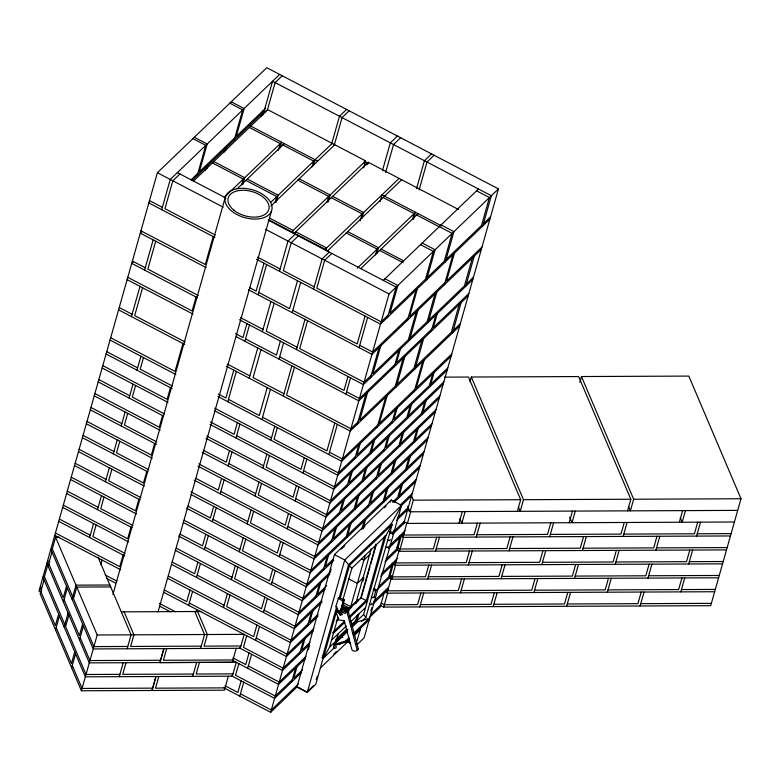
<?xml version="1.0" encoding="UTF-8"?>
<svg xmlns="http://www.w3.org/2000/svg" width="780" height="780" viewBox="0 0 780 780"><rect width="100%" height="100%" fill="white"/><g stroke="black" fill="none" stroke-linecap="round" stroke-linejoin="round"><path stroke-width="1.17" d="M336.385 612.475L337.847 612.085L339.865 614.679L342.254 614.816L341.25 609.082L346.261 609.336L357.152 650.042C356.821 651.573 352.892 651.349 352.034 650.033L344.156 620.607L338.491 619.993L336.394 612.544L337.886 610.896L337.642 608.731L335.731 606.772L338.462 598.426L343.18 601.322L340.09 612.183L337.779 610.935L336.394 612.28M340.694 611.208L344.321 600.161L339.173 597.538M347.987 611.617L348.328 609.17L341.815 605.719M348.368 612.641L349.567 608.195L342.927 604.617M357.162 650.247L358.303 649.018L347.431 608.312L342.635 607.844L341.182 609.394M343.161 601.38L344.311 600.23M349.654 608.673L348.533 609.697M403.738 523.604L498.449 188.906L266.789 67.694L157.384 172.721L39 591.094L41.125 592.205M47.707 565.12L44.421 576.742L64.808 624.663M44.099 579.862L40.151 593.804L81.403 690.768L224.377 690.202L228.326 676.25M48.048 565.909L51.997 551.967M131.45 316.582L140 286.367M144.602 270.104L153.153 239.889M161.704 209.674L170.255 179.458L279.659 74.431M142.574 287.723L134.686 315.607L185.094 341.981M155.727 241.234L147.839 269.119L198.247 295.503M58.646 614.045L55.351 625.667L40.813 591.484M66.534 586.15L63.248 597.773L48.701 563.589M55.516 629.908L59.455 615.966M63.404 602.014L67.353 588.071M64.145 626.983L68.094 613.041M72.043 599.089L75.982 585.146L109.882 585M89.622 537.527L93.561 523.585M97.51 509.633L101.459 495.69M105.407 481.748L109.346 467.795M113.295 453.853L117.244 439.91M121.192 425.958L125.132 412.015M129.08 398.073L133.029 384.121M136.978 370.178L140.917 356.236M68.913 614.952L65.617 626.574L86.005 674.495L119.906 674.349M96.135 524.93L92.849 536.552L125.024 553.381M104.032 497.035L100.747 508.658L132.922 525.496M111.92 469.141L108.635 480.763L140.809 497.601M119.818 441.256L116.532 452.878L148.707 469.706M127.705 413.361L124.42 424.983L156.595 441.821M135.603 385.466L132.317 397.088L164.492 413.927M143.491 357.581L140.205 369.203L172.38 386.032M197.233 175.568L205.774 145.353L192.904 138.616M205.052 170.596L206.037 167.115M206.758 168.968L207.743 165.477M74.743 651.904L71.458 663.526L56.17 627.588M82.641 624.01L79.355 635.632L64.058 599.693M71.614 667.768L75.562 653.825M79.511 639.873L83.45 625.931M100.766 564.652L102.112 560.069M223.801 152.597L224.796 149.107M225.586 150.891L226.57 147.4M234.166 140.107L242.716 109.892L229.846 103.155M81.403 690.768L97.188 634.988L54.785 535.314L120.627 569.761M123.084 555.038L119.788 566.66L55.438 532.984M130.972 527.143L127.686 538.765L63.336 505.099M138.869 499.249L135.574 510.871L71.224 477.204M146.757 471.364L143.471 482.986L79.121 449.309M154.655 443.469L151.359 455.091L87.009 421.424M162.542 415.574L159.256 427.196L94.906 393.529M170.44 387.689L167.144 399.311L102.794 365.635M182.929 343.522L175.042 371.416L110.692 337.74M196.082 297.034L192.143 310.986L127.793 277.31M213.184 236.603L205.296 264.498L140.946 230.831M112.905 594.496L225.634 196.102M241.654 184.889L243.301 179.078L212.413 162.913M261.105 116.795L262.09 113.305M242.746 184.684L244.715 177.713L213.827 161.548M263.016 114.953L272.561 81.247L491.351 195.731L482.8 225.947M267.238 110.487L275.135 82.592L282.233 75.777M119.242 676.679L123.191 662.727M127.14 648.784L131.079 634.842L98.026 557.144M126.019 662.717L122.723 674.339L193.343 674.037M278.265 150.579L280.244 143.608L249.356 127.452M280.02 148.054L281.658 142.243L224.24 197.369M158.018 612.037L271.411 211.302A24.16 14.44 15.8 0 0 241.985 188.331A24.16 14.44 15.8 0 0 232.177 211.468A24.16 14.44 15.8 0 0 271.411 211.302M275.116 202.391L276.764 196.579L245.875 180.424M276.208 202.195L278.177 195.214L247.289 179.059M233.766 370.12L225.878 398.014L218.371 394.085M246.919 323.642L242.98 337.584L235.472 333.655M264.02 263.201L256.132 291.096L249.698 287.732M227.789 401.69L236.34 371.475M244.891 341.25L249.493 324.987M258.043 294.772L266.594 264.556M152.022 690.466L155.971 676.523L152.041 690.514M236.223 648.365L232.274 662.308L159.929 662.62L163.858 648.629M159.929 662.62L163.878 648.677M158.808 676.553L155.522 688.175L225.04 687.872M166.705 648.658L163.41 660.28L232.928 659.987M249.21 378.202L257.761 347.987M262.363 331.715L270.913 301.499M279.464 271.284L288.015 241.069L295.123 234.253M190.008 590.05L186.713 601.673L164.19 589.885M197.896 562.166L194.61 573.778L172.088 562M205.793 534.271L202.498 545.893L179.975 534.105M213.681 506.376L210.395 517.998L187.873 506.21M221.578 478.481L218.283 490.103L195.761 478.325M229.466 450.596L226.18 462.218L203.658 450.43M237.364 422.702L234.068 434.323L210.473 421.98M292.51 232.781L293.173 230.461L269.744 218.195M312.058 166.93L313.706 161.119L282.818 144.953M188.633 605.348L192.582 591.396M196.521 577.453L200.47 563.511M204.418 549.559L208.367 535.616M212.306 521.674L216.255 507.721M220.204 493.779L224.153 479.837M228.091 465.884L232.04 451.942M235.989 437.999L239.938 424.047M260.978 349.674L253.09 377.559L283.978 393.724M274.131 303.186L266.243 331.081L297.131 347.236M313.482 165.565L315.12 159.754M196.092 611.92L196.755 609.59M331.588 144.154L339.485 116.269L346.583 109.444M334.162 145.499L342.059 117.614L349.157 110.789M267.228 387.631L259.34 415.526L228.452 399.36M280.381 341.143L276.442 355.095L245.554 338.93M297.482 280.712L289.594 308.607L258.706 292.442M261.895 419.533L270.445 389.317M278.996 359.102L283.598 342.829M292.149 312.614L300.7 282.399M192.689 676.358L196.638 662.415M200.577 648.472L204.526 634.52L194.746 611.52M327.044 202.166L328.692 196.365L297.804 180.2M328.136 201.971L330.115 195L299.227 178.834M199.456 662.405L196.17 674.027L233.025 673.871M223.47 607.562L227.409 593.619M231.358 579.667L235.306 565.724M239.255 551.782L243.194 537.829M247.143 523.887L251.092 509.944M255.04 495.992L258.979 482.05M262.928 468.107L266.877 454.155M270.826 440.212L274.765 426.27M283.315 396.055L291.866 365.83M296.468 349.567L305.019 319.351M313.57 289.136L322.12 258.921L329.228 252.096M325.972 250.292L326.635 247.972L295.747 231.806M229.983 594.965L226.697 606.587L291.047 640.253L308.1 623.883M237.88 567.07L234.595 578.692L298.945 612.358L315.988 595.998M245.768 539.175L242.482 550.797L306.832 584.474L323.885 568.103M253.666 511.29L250.38 522.912L314.73 556.579L331.773 540.208M261.553 483.395L258.268 495.017L322.618 528.684L339.671 512.323M269.451 455.5L266.165 467.123L330.515 500.799L347.558 484.429M277.339 427.615L274.053 439.238L338.403 472.904L355.456 456.534M294.44 367.185L286.552 395.07L350.902 428.747L358 421.921M307.593 320.697L299.705 348.582L364.055 382.258L371.153 375.433M363.665 167.866L365.635 160.894L267.823 109.717L193.352 181.214M367.546 164.57L368.209 162.24L458.513 209.498M360.185 220.838L362.154 213.866L331.266 197.71M232.323 676.24L236.311 662.249L89.29 662.873L46.888 563.199L49.052 564.33M240.211 648.346L244.208 634.355L97.188 634.988M361.93 218.312L363.577 212.501L332.69 196.345M238.846 663.634L235.55 675.256L275.262 696.033L292.315 679.673M246.733 635.749L243.448 647.371L283.16 668.148L300.202 651.778M382.424 170.752L390.322 142.867L397.42 136.042M241.147 680.852L237.851 692.474L225.001 685.747M249.034 652.957L245.749 664.579L232.879 657.852M256.932 625.072L253.636 636.694L189.286 603.018M264.82 597.178L261.534 608.8L197.184 575.133M272.717 569.283L269.422 580.905L205.072 547.238M280.605 541.398L277.319 553.02L212.969 519.343M288.502 513.503L285.207 525.125L220.857 491.459M296.39 485.608L293.104 497.231L228.755 463.564M304.288 457.723L300.992 469.345L236.642 435.669M385.642 172.439L393.539 144.544L400.637 137.728M239.772 696.15L243.721 682.198M247.66 668.255L251.608 654.313M255.557 640.361L259.506 626.418M263.445 612.475L267.394 598.523M271.343 584.581L275.291 570.638M279.23 556.686L283.179 542.743M287.128 528.791L291.077 514.849M295.015 500.906L298.964 486.954M302.913 473.011L306.862 459.069M380.075 201.747L382.044 194.776L441.519 225.888M375.502 254.923L377.149 249.112L346.261 232.947M376.925 253.559L378.563 247.748L347.675 231.582M334.796 422.984L326.908 450.879L262.558 417.212M347.948 376.496L344.009 390.448L279.659 356.772M365.05 316.066L357.162 343.96L292.812 310.294M328.819 454.545L337.369 424.33M345.92 394.115L350.522 377.851M359.073 347.636L367.624 317.411M416.53 188.604L424.427 160.709L431.525 153.894M223.88 687.833L270.66 712.306L389.044 293.933L498.449 188.906M419.104 189.95L427.001 162.055L434.099 155.239M412.444 219.453L414.082 213.642L383.194 197.486M413.536 219.258L415.506 212.277L357.221 268.242M357.347 424.252L365.898 394.027M370.5 377.764L379.051 347.548M387.601 317.333L396.152 287.118L268.31 220.223M367.604 392.398L359.707 420.284L395.226 386.188L403.123 358.293M380.757 345.91L372.86 373.805L408.379 339.7L416.276 311.805M291.652 681.993L295.601 668.05M299.549 654.098L303.498 640.156M307.437 626.213L311.386 612.261M315.334 598.318L319.283 584.376M323.222 570.424L327.171 556.481M331.12 542.539L335.069 528.587M339.007 514.644L342.956 500.701M346.905 486.749L350.854 472.807M354.793 458.864L358.741 444.912M297.024 666.685L293.738 678.308L302.396 669.991M304.912 638.791L301.626 650.413L310.06 642.31M312.809 610.896L309.523 622.518L317.957 614.425M320.697 583.011L317.411 594.633L326.693 585.721M328.594 555.116L325.299 566.738L333.099 559.25M336.482 527.221L333.197 538.843L368.716 504.748M344.38 499.337L341.084 510.958L376.613 476.853M352.267 471.442L348.982 483.064L384.501 448.968M360.165 443.547L356.869 455.169L392.398 421.073M357.25 644.446L364.075 637.904L401.563 505.421L391.267 500.029L334.435 554.59L296.946 687.073L307.242 692.465L315.764 684.274L323.329 657.55M308.324 649.682L309.319 646.181M330.145 572.578L331.13 569.068M349.586 524.803L346.3 536.425L310.781 570.521L279.893 554.365M357.484 496.909L354.188 508.531L318.669 542.636L287.781 526.471M365.372 469.024L362.086 480.646L326.566 514.742L295.678 498.576M373.269 441.129L369.973 452.751L334.454 486.847L303.566 470.691M377.208 427.186L385.759 396.971M394.31 366.756L398.921 350.483M407.462 320.268L416.013 290.053M347.061 537.381L351.01 523.438M354.959 509.496L358.898 495.544M362.846 481.601L366.795 467.659M370.744 453.706L374.683 439.764M387.182 395.606L379.294 423.491L414.814 389.395M400.335 349.118L396.396 363.061L431.915 328.965M417.436 288.688L409.549 316.582L445.068 282.477M307.242 692.465L344.731 559.972L411.635 495.709M396.279 386.87L404.83 356.655M409.432 340.392L417.982 310.177M426.533 279.952L435.084 249.736L422.214 243.009M334.571 647.429L323.271 658.291L322.238 657.745L336.706 606.616M339.339 597.314L348.543 564.779L391.17 523.858L392.203 524.394L365.888 617.37L361.54 621.543M316.29 679.614L317.275 676.114M337.409 608.312L323.271 658.291L329.501 647.225L338.052 617.009M340.363 597.86L349.577 565.315L392.203 524.394L385.964 535.46L363.607 614.484L351.361 626.242M361.813 529.152L364.114 521.02M368.062 507.068L372.002 493.126M375.95 479.183L379.899 465.231M383.848 451.288L387.787 437.346M391.735 423.394L395.684 409.451M342.985 599.576L351.868 568.201L385.964 535.46M362.905 528.947L365.537 519.655M373.425 491.761L370.139 503.383L405.659 469.287L408.944 457.665M381.322 463.876L378.027 475.488L413.556 441.392L416.842 429.77M389.21 435.981L385.924 447.603L421.444 413.498L424.729 401.875M397.108 408.086L393.812 419.708L429.331 385.613L432.627 373.99M336.18 640.809L338.149 633.838M421.873 340.294L413.985 368.18L396.932 384.55M435.035 293.806L427.138 321.691L410.085 338.062M415.106 368.803L423.657 338.588M428.259 322.315L436.81 292.1M445.36 261.885L453.911 231.67L441.041 224.932M365.215 555.506L350.747 606.645L343.239 602.716M386.529 489.343L383.243 500.965L347.724 535.06M394.427 461.448L391.131 473.07L355.612 507.166M402.314 433.553L399.029 445.175L363.509 479.281M410.212 405.668L406.916 417.29L371.397 451.386M414.151 391.716L422.702 361.501M431.252 331.285L435.854 315.023M444.405 284.798L452.956 254.582M384.004 501.92L387.952 487.978M391.901 474.035L395.84 460.083M399.789 446.14L403.738 432.198M407.686 418.246L411.625 404.303M424.125 360.136L416.237 388.031L451.756 353.935M437.278 313.657L433.329 327.6L468.858 293.504M454.379 253.227L446.491 281.112L482.011 247.016M355.777 603.505L371.231 548.886M362.885 581.188L363.88 577.697M360.497 598.874L375.999 544.108M361.111 598.172L369.964 566.875M370.627 564.554L376.204 544.859M357.542 614.552L355.894 620.363L356.928 620.899L358.898 613.928M365.859 602.326L384.608 536.084M356.206 643.763L361.14 626.33M401.056 485.55L397.771 497.172L392.564 502.164M398.531 498.137L402.48 484.195M406.419 470.243L410.368 456.3M414.316 442.357L418.265 428.405M422.204 414.463L426.153 400.52M430.102 386.568L434.041 372.625M374.039 597.226L376.009 590.255M370.88 611.033L371.875 607.532M392.701 533.92L393.685 530.419M459.176 304.483L451.279 332.377L415.76 366.473M472.329 258.005L464.431 285.889L428.912 319.995M452.546 332.865L461.087 302.64M465.699 286.377L474.25 256.162M384.014 593.336L380.065 607.279L369.671 617.263M391.901 565.442L388.615 577.063L378.241 587.018M399.799 537.547L396.503 549.169L386.139 559.124M393.325 564.076L389.376 578.029L391.579 579.199L395.528 565.246L392.32 563.569M400.218 535.684L403.416 537.361L399.467 551.304L397.332 550.183L401.212 536.192M392.691 577.541L390.965 579.199L387.017 593.141L714.694 591.737M737.714 510.383L410.036 511.797L413.332 500.175L411.43 495.709M380.484 605.407L383.682 607.084L387.631 593.141L384.433 591.464M469.989 381.673L471.305 377.023L578.653 376.565L630.835 499.239L627.549 510.861M420.878 592.995L417.593 604.617L384.345 604.763L381.137 603.086M428.776 565.11L425.48 576.732L392.233 576.868L390.098 575.757M436.663 537.215L433.378 548.837L400.13 548.983L396.923 547.307M419.757 606.938L423.706 592.985M427.654 579.043L431.594 565.1M435.542 551.148L439.491 537.206M459.01 523.195L462.296 511.573M465.124 511.553L461.838 523.175L459.937 518.719M461.584 578.896L458.299 590.518L387.68 590.821M469.472 551.002L466.186 562.624L395.567 562.926M477.37 523.117L474.084 534.729L403.465 535.041M460.463 592.829L464.412 578.887M468.351 564.934L472.3 550.992M476.248 537.05L480.197 523.097M494.325 592.683L491.039 604.305L420.42 604.607M502.213 564.788L498.927 576.41L428.308 576.712M510.11 536.903L506.825 548.525L436.205 548.827M517.384 511.329L520.669 499.707L468.478 377.032L444.356 377.14M493.204 606.616L497.152 592.673M501.092 578.721L505.04 564.779M508.989 550.836L512.938 536.884M471.305 377.023L523.497 499.697L520.201 511.319L518.31 506.863M579.832 382.356L581.471 376.545L688.818 376.087L741 498.761L710.707 605.68L383.682 607.084M535.031 578.584L531.736 590.197L461.116 590.509M542.919 550.69L539.633 562.312L469.014 562.614M550.817 522.795L547.521 534.417L476.902 534.719M533.91 592.517L537.849 578.565M541.798 564.623L545.746 550.68M549.695 536.728L553.634 522.785M569.176 522.717L572.462 511.095M575.289 511.085L572.003 522.707L569.624 517.13M567.772 592.371L564.476 603.993L493.857 604.295M575.659 564.476L572.374 576.098L501.755 576.4M583.547 536.582L580.261 548.203L509.642 548.506M566.641 606.304L570.59 592.351M574.538 578.409L578.487 564.466M582.426 550.514L586.375 536.572M608.468 578.263L605.183 589.885L534.563 590.187M616.366 550.368L613.08 561.99L542.461 562.302M624.254 522.483L620.968 534.105L550.349 534.407M607.347 592.196L611.296 578.253M615.245 564.31L619.193 550.358M623.132 536.416L627.081 522.473M581.471 376.545L633.662 499.229L630.367 510.851L628.475 506.386M641.209 592.049L637.923 603.671L567.304 603.974M649.106 564.164L645.811 575.786L575.192 576.088M656.994 536.269L653.708 547.892L583.089 548.194M640.087 605.982L644.036 592.039M647.985 578.097L651.924 564.145M655.873 550.202L659.822 536.26M679.341 522.249L682.627 510.627M685.454 510.608L682.168 522.23L680.267 517.774M681.915 577.951L678.629 589.573L608.01 589.875M689.812 550.056L686.517 561.678L615.898 561.98M697.7 522.161L694.414 533.783L623.795 534.095M680.794 591.883L684.742 577.941M688.691 563.989L692.63 550.046M696.579 536.104L700.528 522.151M390.078 502.135L391.267 500.029M389.688 526.49L401.563 505.421M322.238 657.745L323.32 655.834M341.221 611.091L339.953 612.3M179.936 173.979L172.828 180.804L164.941 208.689L215.348 235.063M190.954 179.897L197.886 173.248M234.829 137.777L199.309 171.883L207.197 143.988L194.327 137.261M265.707 108.137L236.252 136.422L244.14 108.527L231.27 101.79M192.026 180.56L265.102 110.419M141.862 231.641L140.283 233.152L206.134 267.608M133.312 261.856L131.732 263.367L197.496 297.775M237.208 188.74L284.232 143.598M270.699 202.41L332.173 143.383M270.952 205.978L334.747 144.739M291.749 231.826L365.635 160.894M294.323 233.171L368.209 162.24M298.34 235.93L291.232 242.755L283.345 270.65L314.233 286.806M325.211 249.337L399.097 178.405M327.2 251.248L401.671 179.751M331.802 253.441L324.694 260.267L316.807 288.151L381.157 321.828L388.255 315.003M360.662 268.749L418.08 213.632M41.36 587.135L39.653 588.773L41.788 589.885M383.282 280.381L478.481 188.994M427.186 277.631L444.239 261.261L452.127 233.376L439.257 226.639M446.014 259.555L481.533 225.459L489.43 197.564L476.56 190.837M483.454 223.616L490.561 216.801M489.898 219.121L380.494 324.148L256.513 259.282M408.125 317.938L372.606 352.043L359.736 345.306M481.348 249.337L371.943 354.364L248.391 289.721M466.352 284.047L473.46 277.231M472.797 279.552L363.392 384.579L239.411 319.712M394.973 364.426L359.453 398.531L346.583 391.794M468.195 295.825L358.79 400.852L236.311 336.765M453.2 330.535L460.307 323.719M459.644 326.04L350.24 431.067L226.258 366.2M377.871 424.856L342.352 458.962L329.482 452.224M451.094 356.255L341.689 461.282L217.922 396.523M430.755 384.248L447.808 367.877M447.145 370.198L337.75 475.225L214.695 410.845M408.34 415.925L443.859 381.82M443.206 384.15L333.801 489.177L210.083 424.437M422.867 412.132L439.91 395.772M439.257 398.093L329.852 503.119L205.871 438.253M400.452 443.81L435.971 409.715M435.308 412.035L325.904 517.062L202.137 452.302M414.97 440.027L432.023 423.657M431.36 425.987L321.965 531.014L197.983 466.138M392.555 471.705L428.074 437.609M427.421 439.93L318.016 544.957L194.249 480.197M407.082 467.922L424.125 451.552M423.472 453.872L314.067 558.899L191.012 494.52M384.667 499.6L420.186 465.494M419.523 467.825L310.118 572.851L186.352 508.092M341.26 549.139L344.77 545.766M363.236 528.041L364.991 526.354M384.335 507.79L386.09 506.103M399.185 495.807L416.237 479.447M333.82 560.255L306.179 586.794L183.124 522.405M393.978 502.505L415.584 481.767M329.667 572.705L302.884 598.416L271.996 582.25M400.198 505.001L412.288 493.389M329.881 574.197L302.231 600.736L178.513 536.006M397.264 517.978L408.34 507.332M325.065 588.978L298.282 614.689L175.227 550.3M396.454 520.445L407.686 509.662M321.779 600.6L294.996 626.311L264.108 610.145M370.217 554.092L363.909 560.157L361.764 559.036M393.169 532.067L404.401 521.284M322.091 601.994L294.333 628.631L171.639 564.437M392.506 534.388L404.966 522.425M389.552 545.688L405.151 530.722M318.035 616.034L290.394 642.574L167.339 578.194M388.567 548.33L404.488 533.042M338.042 598.63L339.593 597.334M338.462 598.426L339.661 597.353M338.598 598.465L339.729 597.373M363.646 577.337L357.328 583.401L348.748 578.906M313.882 628.485L287.099 654.196L256.21 638.04M342.849 600.688L344.107 599.693M343.073 600.912L344.156 599.752M343.142 601.048L344.243 599.888M343.18 601.253L344.302 600.025M313.355 630.698L286.445 656.526L163.771 592.332M384.95 561.961L397.946 549.481M337.535 612.008L338.744 610.925M337.691 612.037L338.91 610.964M337.847 612.085L339.066 611.033M338.003 612.173L339.144 611.081M341.182 609.258L342.635 607.844M339.563 612.3L340.772 611.237M339.7 612.339L341.035 611.237M381.664 573.583L397.254 558.607M339.534 614.367L340.665 613.275L339.466 611.383M339.651 614.504L340.665 613.275M339.719 614.572L341.455 613.743L340.334 614.835M345.725 608.936L346.866 607.854M339.865 614.679L341.075 613.626M345.793 608.956L347.002 607.883M340.012 614.757L341.231 613.694M345.94 609.005L347.139 607.961M340.177 614.816L341.386 613.733M346.066 609.092L347.256 608.059M309.28 644.758L282.497 670.468L239.382 647.907M347.363 608.176L346.261 609.336L347.431 608.312M380.669 576.225L396.601 560.937M348.202 609.073L357.854 599.82M336.414 620.743L338.042 619.174M348.426 609.287L349.567 608.195M348.494 609.424L349.635 608.332M336.209 621.377L338.842 618.842M348.543 609.638L360.818 597.753L366.551 600.756M350.005 608.809L351.77 607.113M355.28 603.74L358.8 600.366M305.994 656.38L279.211 682.091L248.323 665.925M305.682 658.369L278.548 684.411L232.547 660.348M333.294 631.898L344.662 620.987M349.031 616.795L366.522 600.005L367.546 600.542L350.064 617.331M376.974 589.933L391.697 575.796M344.819 622.362L333.45 633.282L332.416 632.736M331.471 640.253L346.34 625.979M350.707 621.787L365.576 607.513M373.678 601.556L388.411 587.418M301.46 672.575L274.609 698.363L231.504 675.812M335.468 639.971L346.837 629.06M351.205 624.858L356.45 619.827M373.025 603.876L388.615 588.91M329.501 647.225L347.86 629.596M335.439 642.193L338.959 638.82M349.498 638.752L346.008 642.106L334.581 645.557L334.035 644.524L347.139 631.937M352.385 626.905L357.63 621.875L369.047 618.423L369.593 619.457L353.866 634.559M298.174 684.197L271.313 709.985L240.425 693.82M370.325 614.933L380.718 604.958M270.66 712.306L297.287 686.741M334.035 644.524L345.462 641.062L348.962 637.708M353.33 633.516L369.047 618.423M333.82 653.991L336.414 651.495M320.365 668.011L349.772 639.775M354.101 635.632L360.155 629.811M313.375 685.805L307.008 691.918L297.745 687.073M356.909 650.559L358.303 649.155M345.988 610.974L344.867 610.682M367.312 620.149L369.593 619.457M344.682 610.272C342.693 613.567 347.977 610.642 344.779 610.74M345.872 611.306L344.74 610.486M413.332 500.175L520.669 499.707M523.497 499.697L630.835 499.239M633.662 499.229L741 498.761M734.419 522.005L406.75 523.419L402.802 537.361L730.48 535.957M697.242 533.774L731.133 533.627M59.231 537.215L55.604 537.225L52.309 548.847L72.696 596.768M656.536 547.882L727.155 547.579M726.531 549.9L398.853 551.304L394.914 565.256L722.582 563.842M689.344 561.668L723.245 561.522M648.638 575.767L719.258 575.465M390.965 579.199L718.633 577.795M110.702 586.921L76.801 587.067L73.515 598.689L93.902 646.61L127.793 646.464M681.457 589.563L715.348 589.417M640.75 603.661L711.37 603.359M121.3 611.842L201.191 611.491M201.24 646.142L130.621 646.444L133.906 634.832L124.127 611.822M240.922 645.976L204.067 646.133L207.353 634.51L197.564 611.51M240.259 648.297L93.239 648.931L50.837 549.257M160.573 660.25L89.954 660.553L80.165 637.553M232.372 676.192L85.352 676.825L42.949 577.151M152.675 688.145L82.056 688.447L72.277 665.438M364.192 161.216L368.482 163.459M262.938 110.906L265.083 112.028M364.182 163.878L366.327 164.999M250.77 126.087L317.694 161.099M416.656 214.997L439.033 226.697M420.508 244.647L433.378 251.374L425.48 279.269L389.961 313.365L397.858 285.48L384.988 278.743M381.137 249.093L403.504 260.793M379.723 250.458L403.153 262.714M268.32 219.56L327.785 250.682M177.362 172.633L226.054 198.11M157.384 172.721L223.236 207.178M265.493 229.291L389.044 293.933M149.497 200.616L162.367 207.344M257.605 257.176L280.127 268.964M148.834 202.936L214.9 237.5M132.395 261.046L145.265 267.774M240.503 317.606L263.026 329.394M127.13 279.64L192.982 314.096M119.242 307.525L132.112 314.262M227.351 364.094L249.873 375.882M118.579 309.855L184.645 344.419M110.029 340.07L175.88 374.517M106.743 351.692L137.631 367.848M214.636 408.145L271.479 437.892M406.399 509.545L410.69 511.787L407.404 523.409L404.186 521.732M106.09 354.013L172.156 388.586M102.141 367.965L167.983 402.412M98.855 379.587L129.743 395.743M206.749 436.04L263.591 465.777M98.192 381.907L163.624 416.14M94.243 395.85L160.095 430.306M90.958 407.472L121.846 423.637M198.851 463.924L255.694 493.672M90.305 409.802L156.37 444.366M86.356 423.745L152.197 458.201M334.435 554.59L344.731 559.972L349.313 565.734M348.543 564.779L351.868 568.201M83.07 435.367L113.958 451.523M190.964 491.819L247.806 521.567M82.407 437.687L147.839 471.929M78.458 451.639L144.31 486.086M75.172 463.261L106.061 479.417M184.139 520.27L239.909 549.451M74.519 465.582L139.942 499.814M70.57 479.524L136.412 513.981M67.285 491.147L98.173 507.312M176.251 548.164L232.021 577.346M66.622 493.477L132.054 527.709M348.114 641.774L350.171 642.847M347.315 641.774L350.405 643.393M62.673 507.419L128.524 541.876M59.387 519.041L90.275 535.197M168.353 576.059L224.123 605.241M58.734 521.362L124.8 555.935M105.183 574.977L116.903 581.11M159.422 603.398L175.373 611.754M106.606 578.438L115.372 582.972M159.588 606.158L170.459 611.851M47.551 560.879L49.696 562M397.332 550.183L399.467 551.304M363.607 614.484L365.888 617.37M345.462 641.062L346.008 642.106M407.667 506.22L410.036 511.797M340.529 643.159A1.511 1.141 46.2 0 1 338.871 643.968M342.517 637.553A1.511 1.141 46.2 0 1 342.79 637.416M371.651 603.242A1.511 0.897 15.8 0 1 371.553 604.607A1.511 0.897 15.8 0 1 369.379 603.983M374.02 596.749A1.511 0.897 15.8 0 1 373.015 597.714A1.511 0.897 15.8 0 1 371.192 596.758M373.298 589.105A1.511 0.897 15.8 0 1 375.599 589.29A1.511 0.897 15.8 0 1 375.336 590.704A1.511 0.897 15.8 0 1 373.171 589.787M388.05 546.361A1.511 0.897 15.8 0 1 387.709 547.492A1.511 0.897 15.8 0 1 385.778 547.102M390.029 539.389A1.511 0.897 15.8 0 1 389.356 540.589A1.511 0.897 15.8 0 1 387.358 539.643M389.678 531.843A1.511 0.897 15.8 0 1 391.765 532.184A1.511 0.897 15.8 0 1 391.804 533.491A1.511 0.897 15.8 0 1 389.727 533.149M333.665 646.903A1.511 1.141 46.2 0 0 335.887 648.063A1.511 1.141 46.2 0 0 335.273 645.742A1.511 1.141 46.2 0 0 333.665 646.903M342.712 611.744A1.96 1.482 46.2 0 0 345.657 613.06A1.96 1.482 46.2 0 0 344.633 610.048A1.96 1.482 46.2 0 0 342.712 611.744M233.678 210.034A21.109 12.616 15.8 0 0 268.32 210.795A21.109 12.616 15.8 0 0 243.584 190.281A21.109 12.616 15.8 0 0 233.678 210.034"/></g></svg>
